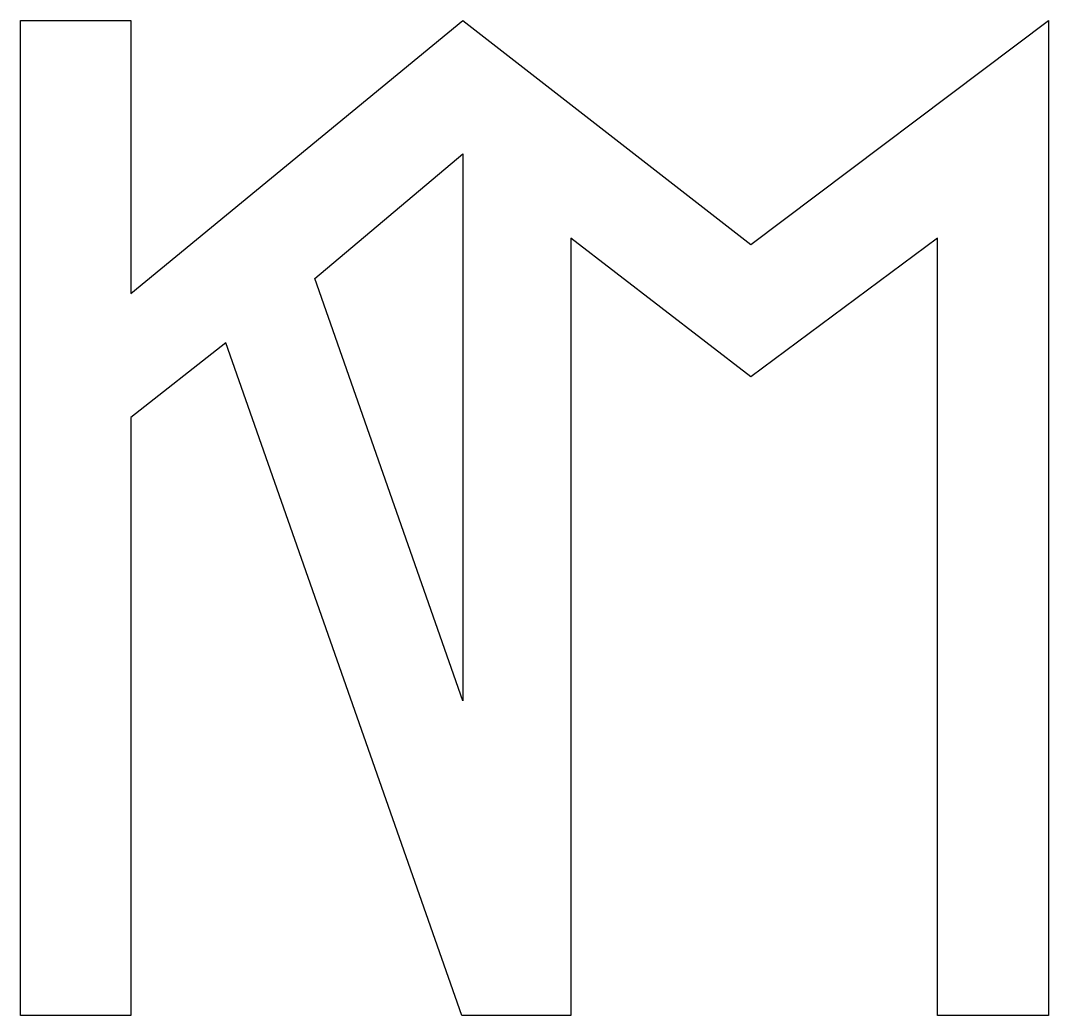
# Model space of a CAD drawing. Extents: x 11.4 to 30.1, y 11.1 to 29.3.
import ezdxf

# ---------------------------------------------------------------- set-up
doc = ezdxf.new("R2010")
doc.units = 0
doc.layers.get('0').update_dxf_attribs({"linetype": 'CONTINUOUS'})

msp = doc.modelspace()

# ---------------------------------------------------------------- linework, layer by layer
at = {"color": 7}
for points in [[(11.366743, 11.113716), (11.366743, 29.273257), (13.381226, 29.273257), (13.381226, 24.290575), (19.438437, 29.273257), (24.699311, 25.1859), (30.129655, 29.273257), (30.129655, 11.113716), (28.105441, 11.113716), (28.105441, 25.302682), (24.699311, 22.772414), (21.409962, 25.302682), (21.409962, 11.113716), (19.424674, 11.113716), (15.115156, 23.393293), (13.381226, 22.030841), (13.381226, 11.113716), (11.366743, 11.113716)], [(16.738697, 24.567788), (19.438437, 26.84169), (19.438437, 16.855479), (16.738697, 24.567788)]]:
    msp.add_lwpolyline(points, dxfattribs=at)

doc.saveas('drawing.dxf')
